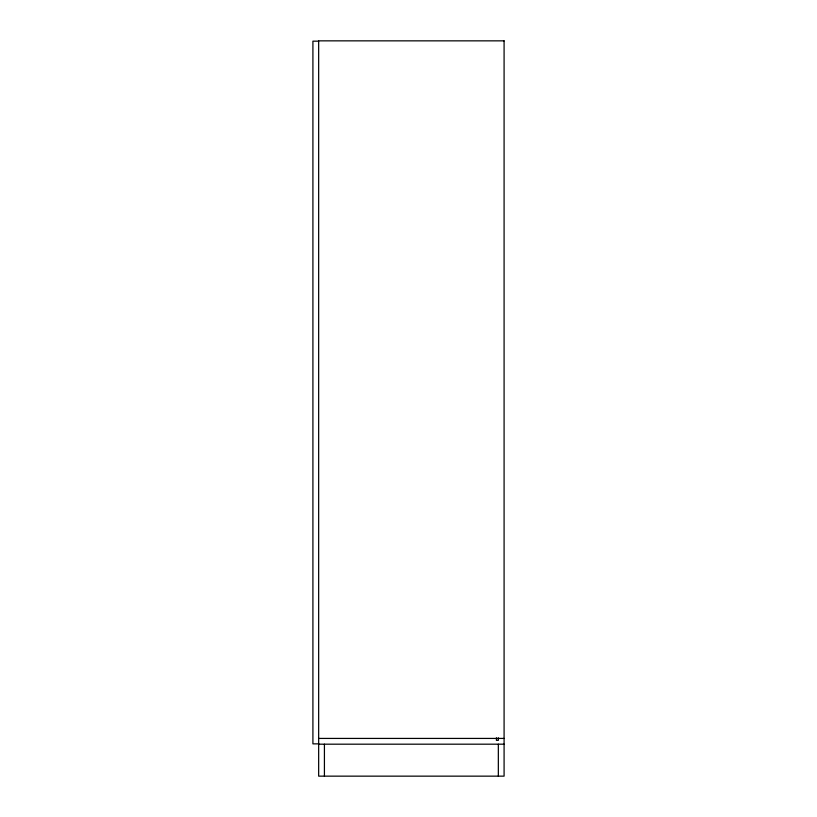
<?xml version="1.0" encoding="UTF-8"?>
<svg xmlns="http://www.w3.org/2000/svg" width="817" height="817" viewBox="0 0 817 817"><rect width="100%" height="100%" fill="white"/><g stroke="black" fill="none" stroke-linecap="round" stroke-linejoin="round"><path stroke-width="1.23" d="M318.661 41.167L312.911 41.167L312.911 743.858L318.661 743.858M318.661 738.425L504.089 738.425M318.661 744.185L504.089 744.185M498.339 737.792L498.339 740.345L496.419 740.345L496.419 737.792M498.339 744.185L498.339 776.15M324.42 744.185L324.42 776.15M504.089 40.85L318.661 40.85L318.661 776.15L504.089 776.15L504.089 40.85"/></g></svg>
